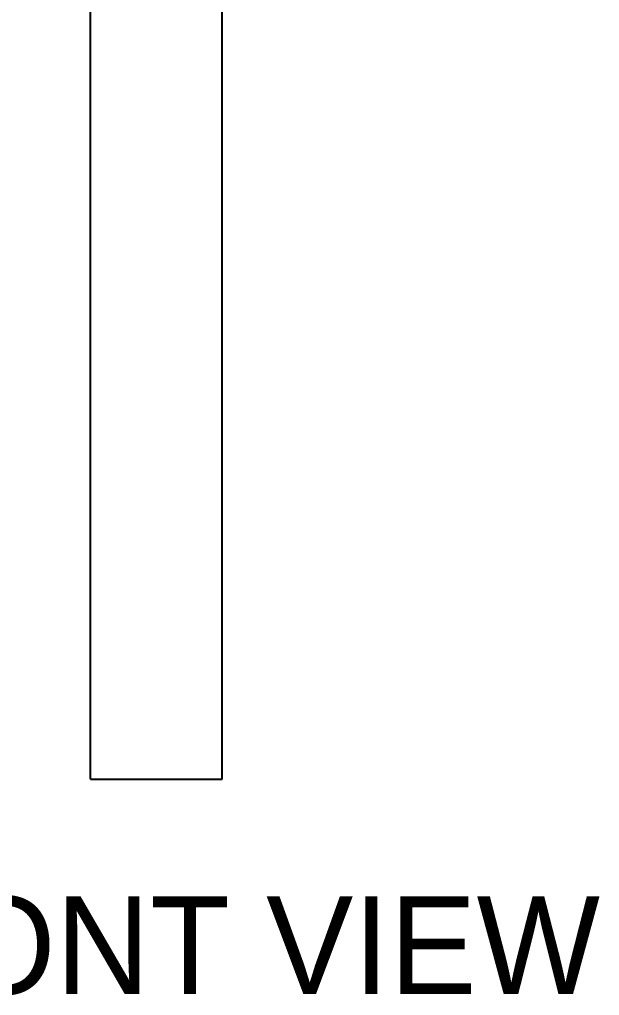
# Model space of a CAD drawing. Header units: millimetres. Extents: x -514 to -279, y -98 to 91.
# Drawn here: x -434.8 to -412.75, y -3.22 to 33.88 of the extents above; entities that cross this region are included whole.
import ezdxf

# ---------------------------------------------------------------- set-up
doc = ezdxf.new("R2010")
doc.units = ezdxf.units.MM
for name, color, linetype in [('HIDDEN', 8, 'Continuous'), ('TEXT', 5, 'Continuous'), ('VISIBLE', 7, 'Continuous')]:
    doc.layers.add(name, color=color, linetype=linetype)

msp = doc.modelspace()

# ---------------------------------------------------------------- linework, layer by layer
at = {"layer": 'HIDDEN'}
for points in [[(-432.1, 5), (-432.1, 35.5)], [(-432.1, 5), (-432.1, 35.5)], [(-432.1, 5), (-432.1, 35.5)], [(-427.1, 5), (-427.1, 35.5)], [(-427.1, 5), (-427.1, 35.5)], [(-427.1, 5), (-427.1, 35.5)], [(-432.1, 5), (-427.1, 5)], [(-432.1, 5), (-427.1, 5)], [(-432.1, 5), (-427.1, 5)]]:
    msp.add_lwpolyline(points, dxfattribs=at)
at = {"layer": 'VISIBLE'}
for points in [[(-432.1, 5), (-432.1, 34.84)], [(-427.1, 5), (-427.1, 34.84)], [(-432.1, 5), (-427.1, 5)]]:
    msp.add_lwpolyline(points, dxfattribs=at)

# ---------------------------------------------------------------- texts
at = {"layer": 'TEXT'}
msp.add_text('FRONT VIEW', height=3.7125, dxfattribs=at).set_placement((-443.9, -3.168))

doc.saveas('drawing.dxf')
